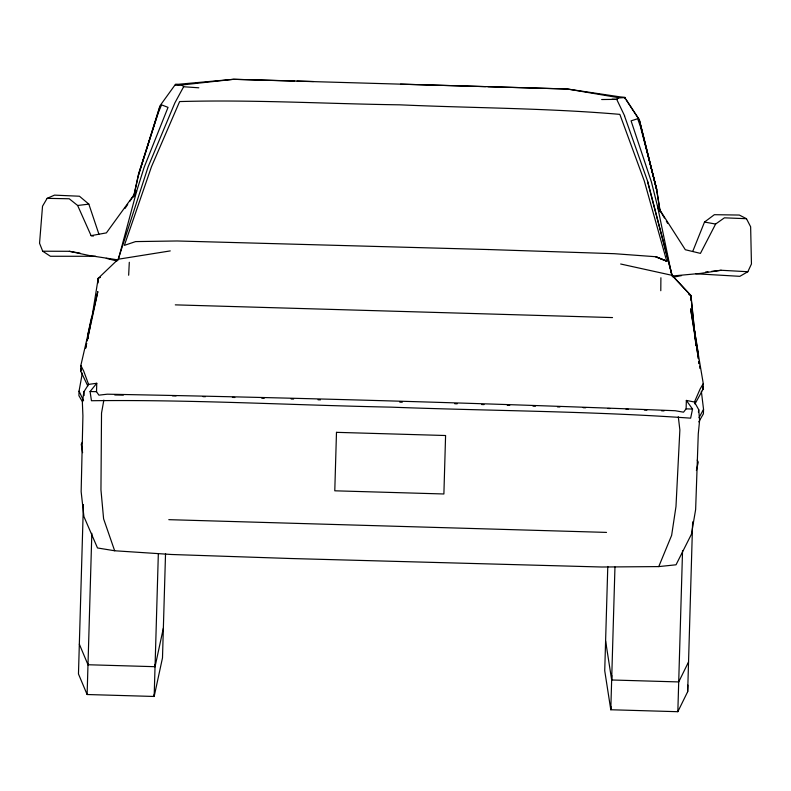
<?xml version="1.0" encoding="UTF-8"?>
<svg xmlns="http://www.w3.org/2000/svg" width="791" height="791" viewBox="0 0 791 791"><rect width="100%" height="100%" fill="white"/><g stroke="black" fill="none" stroke-linecap="round" stroke-linejoin="round"><path stroke-width="1.19" d="M625.098 98.42L625.108 97.619L567.374 89.007L400.503 84.153M660.792 290.722L660.9 277.76M87.949 338.706L88.009 333.782L91.331 318.14M625.088 98.697L625.098 98.035L639.375 119.777L656.688 189.385M624.959 98.025L624.969 97.352L618.542 97.679L616.703 99.35L612.066 99.221M82.313 373.125L79.041 391.169L78.912 395.658L82.393 401.709M198.808 87.801L183.641 86.753L174.9 102.83L148.144 166.763L118.215 259.23L98.213 278.323L90.846 324.231L97.827 291.582L80.85 365.472L80.692 371.098L87.781 385.929M83.401 504.549L78.467 673.962L87.119 694.518L154.166 696.466L162.491 657.875L165.537 553.591M98.074 282.951L98.213 278.323L100.447 277.374M88.019 663.52L87.119 694.518M91.835 533.302L87.999 664.747L155.056 666.694L163.371 628.113M96.512 391.683L96.759 383.269L88.582 384.396L83.856 391.842L82.373 402.57L82.917 415.937L81.147 491.676L83.915 516.572L97.501 547.965L114.655 550.763L171.518 554.491L291.128 558.525L601.773 567.009L658.755 566.593L676.038 564.794L691.423 534.251L695.635 509.552L698.275 433.844L699.6 420.525L698.74 409.728L694.449 402.026L686.351 400.424L686.113 408.838L683.533 412.18L675.217 410.727C485.981 403.202 296.635 397.695 107.279 394.195L98.895 395.164L96.512 391.683L90.085 391.535L91.449 400.73C191.333 399.495 291.246 405.111 391.11 407.147C490.934 410.925 591.006 411.122 690.642 418.162L692.53 409.066L686.351 400.424M154.235 694.201L154.166 696.466L155.105 664.272M155.056 666.694L158.338 553.69M607.785 566.465L604.729 670.748L610.79 709.754L677.838 711.702L687.676 691.69L692.629 521.882M610.889 706.363L610.79 709.754L614.963 566.979M688.556 661.919L678.727 681.931L611.67 679.983L611.809 675.465M677.838 711.702L682.554 550.487M690.859 300.194L690.998 295.577L672.132 275.347L647.631 181.297L624.495 115.911M687.676 691.69L687.863 685.095M695.843 341.742L698.443 358.788L690.612 308.826L703.268 383.586L703.1 389.212L695.151 403.608M701.33 391.14L703.545 409.343L703.407 413.831L698.779 421.86M98.143 280.765L98.213 278.323M133.639 197.058L138.623 174.317L159.96 105.826L175.503 84.281L181.9 84.973L233.622 79.298L313.513 81.522M697.632 355.218L697.8 351.53M697.771 355.218L697.939 351.53L695.724 336.936M128.656 275.238L129.299 262.296M175.454 85.339L175.493 84.538L233.622 79.298L294.657 81.078M695.16 404.27L695.289 401.828M698.413 412.18L698.74 409.728M103.848 400.088L101.525 413.1L100.951 489.817L103.601 518.837L114.655 550.763M85.566 348.218L86.595 343.403M90.698 324.132L87.109 341L90.53 325.398M85.606 348.248L86.644 343.432M133.659 196.386L138.643 173.634L158.388 112.46L161.572 104.877L168.038 107.368L144.18 167.217L136.665 191.155L118.195 259.942L89.601 255.592L69.41 251.301L42.704 251.212L39.55 243.272L42.526 206.194L47.144 198.353L54.49 195.13L79.446 196.227L88.839 204.127L98.895 234.126M696.396 470.526L698.255 462.171L697.227 460.065M138.603 174.979L159.93 106.726M692.738 251.409L704.514 222.044L714.362 214.697L739.328 215.053L746.477 218.702L750.639 226.799L751.45 263.986L747.841 271.728L739.852 276.326L695.783 273.775M658.755 566.593L671.638 535.359L675.979 506.556L679.865 429.928L678.302 416.798M694.449 402.026L700.065 389.103L703.268 383.586M703.545 409.343L699.066 417.608M746.477 218.702L724.408 217.832L715.618 224.051L700.44 253.387L685.322 249.729L657.529 206.313L651.428 181.979L631.08 120.845L637.675 118.739L640.413 126.481L656.57 188.713L660.218 211.711M82.393 442.179L81.236 444.226L82.61 452.67M124.948 208.537L127.707 204.454M129.773 201.379L136.665 191.155L106.399 232.88L91.094 235.649L77.647 205.492L69.232 198.768L47.144 198.353M90.085 391.535L96.759 383.269M625.108 97.619L618.681 97.689L616.842 99.359L601.644 99.528M673.131 277.196L681.555 275.604M118.215 259.23L170.263 250.905M747.841 271.728L721.174 270.265L700.767 273.379L671.964 276.049M77.647 205.492L88.839 204.127M705.572 272.045L707.975 271.778M711.574 271.362L721.174 270.265M95.691 256.274L50.406 256.264L42.704 251.212M114.774 394.986L123.366 395.105M175.295 304.861L612.521 317.577M172.408 395.807L176.077 395.905M203.01 396.627L205.462 396.687M232.396 397.408L234.838 397.478M261.772 398.199L264.224 398.269M291.157 398.99L293.599 399.05M488.65 249.541L177.144 240.978L135.577 241.591L124.365 245.378L151.506 166.624L179.626 101.564C252.982 99.508 326.456 103.839 399.831 104.827C473.137 108.11 546.739 108.06 619.847 114.369L644.289 180.961L666.734 261.159L655.759 256.729L614.32 253.693L488.581 249.541M399.811 402.164L402.253 402.233M454.746 403.746L457.188 403.815M481.6 404.527L484.043 404.596M168.799 519.667L606.509 532.402M297.1 81.147L485.585 86.624M488.027 86.703L567.374 89.007L618.681 97.689M175.473 84.944L178.954 85.052M318.022 399.771L320.464 399.841M507.288 405.308L509.74 405.387M532.996 406.119L535.438 406.198M557.477 406.89L559.919 406.96M583.185 407.691L585.627 407.77M607.656 408.463L610.108 408.542M686.113 408.838L692.53 409.066M626.037 409.244L628.489 409.343M644.408 410.045L646.86 410.153M661.563 410.806L664.015 410.905M175.493 84.538L181.9 84.973L183.641 86.753M69.41 251.301L80.118 253.16M704.514 222.044L715.618 224.051M91.094 235.649L93.328 236.133M620.668 264.006L672.132 275.347M106.281 258.341L116.969 261.01M688.823 294.489L690.998 295.577L695.675 341.831M626.254 100.002L639.227 119.767L656.55 189.385L660.001 211.167M658.013 208.725L657.529 206.313L664.45 217.98M666.338 221.164L667.594 223.289M83.589 400.721L79.041 391.169M80.85 365.472L83.727 371.167L88.582 384.396M616.703 99.35L624.643 115.921M79.347 644.2L87.999 664.747M639.662 121.765L656.668 190.048M647.493 181.297L671.994 275.337L690.85 295.567L695.536 341.821M657.529 206.313L671.717 274.853M699.135 363.682L698.76 361.25L699.185 363.652M605.609 640.977L611.67 679.983M694.063 325.991L694.429 328.423M694.805 330.856L695.358 334.504M699.56 366.085L699.936 368.517M83.856 391.842L84.123 395.53M695.685 343.057L695.704 345.519M336.482 432.341L334.781 490.806L443.889 493.98L445.59 435.515L336.482 432.341M81.196 368.695L80.692 371.098L81.206 368.695M666.734 261.159L655.759 256.729L666.734 261.159M703.1 389.212L702.724 386.779L703.1 389.212"/></g></svg>
